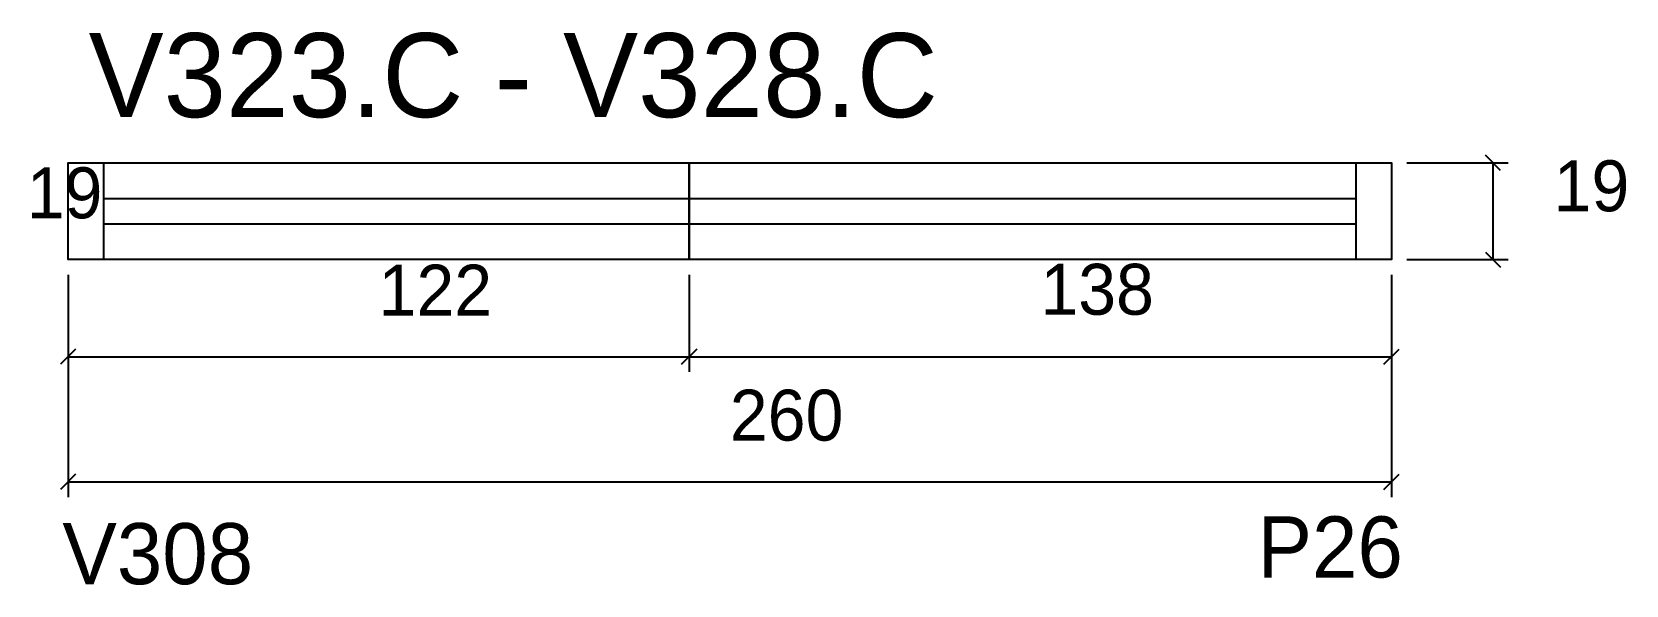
# Model space of a CAD drawing. Header units: metres. Extents: x 3892 to 4715, y 81 to 270.
# Drawn here: x 3892.4 to 4205.5, y 81.5 to 190.1 of the extents above; entities outside this region: 2.
import ezdxf

# ---------------------------------------------------------------- set-up
doc = ezdxf.new("R2010")
doc.units = ezdxf.units.M

msp = doc.modelspace()

# ---------------------------------------------------------------- linework, layer by layer
at = {"layer": 'COTA', "color": 4}
for p, q in [((4715.11, 270.06), (4715.11, 222.06)), ((3899.45, 142.36), (3899.45, 98.73)), ((3899.45, 142.36), (3899.45, 123.31)), ((4021.45, 142.36), (4021.45, 123.31)), ((4021.45, 142.36), (4021.45, 123.31)), ((4159.45, 142.36), (4159.45, 98.73)), ((4159.45, 142.36), (4159.45, 123.31)), ((3899.45, 126.31), (4021.45, 126.31)), ((4021.45, 126.31), (4159.45, 126.31)), ((3899.45, 101.73), (4159.45, 101.73))]:
    msp.add_line(p, q, dxfattribs=at)
at = {"layer": 'COTA'}
for p, q in [((3900.95, 127.81), (3897.95, 124.81)), ((4022.95, 127.81), (4019.95, 124.81)), ((4019.95, 124.81), (4022.95, 127.81)), ((4157.95, 124.81), (4160.95, 127.81)), ((3900.95, 103.23), (3897.95, 100.23)), ((4157.95, 100.23), (4160.95, 103.23))]:
    msp.add_line(p, q, dxfattribs=at)
at = {"layer": 'Painéis', "color": 4}
for p, q in [((4162.45, 164.36), (4182.37, 164.36)), ((4179.37, 145.36), (4179.37, 164.36)), ((4162.45, 145.36), (4182.37, 145.36))]:
    msp.add_line(p, q, dxfattribs=at)
at = {"layer": 'Painéis'}
for p, q in [((4180.87, 162.86), (4177.87, 165.86)), ((4177.87, 146.86), (4180.87, 143.86))]:
    msp.add_line(p, q, dxfattribs=at)
at = {"layer": 'Painéis', "color": 200}
for points in [[(4021.45, 145.36), (3899.45, 145.36), (3899.45, 164.36), (4021.45, 164.36), (4021.45, 145.36)], [(4021.45, 164.36), (4159.45, 164.36), (4159.45, 145.36), (4021.45, 145.36), (4021.45, 164.36)]]:
    msp.add_lwpolyline(points, dxfattribs=at)
at = {"layer": 'SARR_2.2x7', "color": 40}
for p, q in [((3906.45, 164.36), (3906.45, 145.36)), ((4152.45, 164.36), (4152.45, 145.36)), ((3906.45, 157.36), (4152.45, 157.36)), ((4152.45, 152.36), (3906.45, 152.36))]:
    msp.add_line(p, q, dxfattribs=at)

# ---------------------------------------------------------------- texts
at = {"layer": '5', "color": 5}
for s, p in [('P24', (4684.48, 205.41)), ('P26', (4133.11, 82.95)), ('V308', (3898.34, 81.63))]:
    msp.add_text(s, height=12, dxfattribs=at).set_placement(p)
at = {"layer": 'COTA', "color": 240}
for s, p in [('19', (3891.33, 153.48)), ('122', (3960.45, 134.37)), ('138', (4090.45, 134.55)), ('260', (4029.45, 109.83))]:
    msp.add_text(s, height=10, dxfattribs=at).set_placement(p)
at = {"layer": 'NOMENCLATURA', "color": 7}
msp.add_text('V323.C - V328.C', height=16.5, dxfattribs=at).set_placement((3903.51, 173.34))
at = {"layer": 'Painéis', "color": 240}
msp.add_text('19', height=10, dxfattribs=at).set_placement((4191.28, 154.86))

doc.saveas('drawing.dxf')
